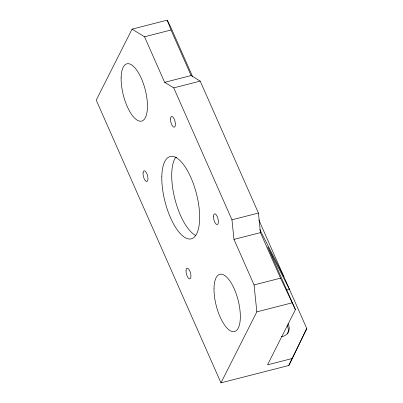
<?xml version="1.0" encoding="UTF-8"?>
<svg xmlns="http://www.w3.org/2000/svg" width="403" height="403" viewBox="0 0 403 403"><rect width="100%" height="100%" fill="white"/><g stroke="black" fill="none" stroke-linecap="round" stroke-linejoin="round"><path stroke-width="0.6" d="M192.569 76.59L170.635 26.9L167.185 20.15L132.048 29.147L96.226 100.13L220.975 382.85L288.81 365.486L306.774 328.561L258.832 219.942M288.81 365.486L306.774 328.561M220.975 382.85L256.832 311.857L254.076 284.941L233.972 239.392L231.967 219.816L173.733 87.884L164.646 82.333L144.541 36.784L132.048 29.147M287.022 289.913L289.445 289.294L267.698 246.787L295.429 309.61L267.537 364.826L292.356 358.474M144.541 36.784L171.018 30.003L191.118 75.552L200.205 81.109L258.444 213.041L260.449 232.617L280.553 278.161L295.429 309.61M164.646 82.333L191.118 75.552M173.733 87.884L200.205 81.109M175.265 157.699L176.479 157.387M231.967 219.816L258.444 213.041M233.972 239.392L260.449 232.617M254.076 284.941L280.553 278.161M256.832 311.857L291.974 302.86M259.734 229.498L283.898 276.73M167.185 20.15L171.018 30.003M195.913 235.579A42.501 16.221 75.6 0 1 174.862 198.881A42.501 16.221 75.6 0 1 175.985 156.913M288.004 323.69A11.088 9.39 26.8 0 1 281.425 336.722M287.122 325.443A11.088 9.39 26.8 0 1 287.384 334.027M143.07 172.822A5.541 2.116 75.6 0 0 146.349 181.496A5.541 2.116 75.6 0 0 147.08 174.141A5.541 2.116 75.6 0 0 143.07 172.822M161.815 176.469A42.501 16.221 75.6 0 0 189.43 239.034A42.501 16.221 75.6 0 0 190.896 177.516A42.501 16.221 75.6 0 0 161.815 176.469M186.015 270.766A5.541 2.116 75.6 0 0 189.617 278.926A5.541 2.116 75.6 0 0 189.808 270.902A5.541 2.116 75.6 0 0 186.015 270.766M213.464 216.426A5.541 2.116 75.6 0 0 217.066 224.587A5.541 2.116 75.6 0 0 217.257 216.562A5.541 2.116 75.6 0 0 213.464 216.426M170.484 119.046A5.541 2.116 75.6 0 0 174.086 127.207A5.541 2.116 75.6 0 0 174.277 119.182A5.541 2.116 75.6 0 0 170.484 119.046M121.127 77.688A29.565 11.279 75.6 0 0 140.335 121.217A29.565 11.279 75.6 0 0 141.352 78.419A29.565 11.279 75.6 0 0 121.127 77.688M214.018 288.15A29.565 11.279 75.6 0 0 233.231 331.679A29.565 11.279 75.6 0 0 234.244 288.88A29.565 11.279 75.6 0 0 214.018 288.15"/></g></svg>
